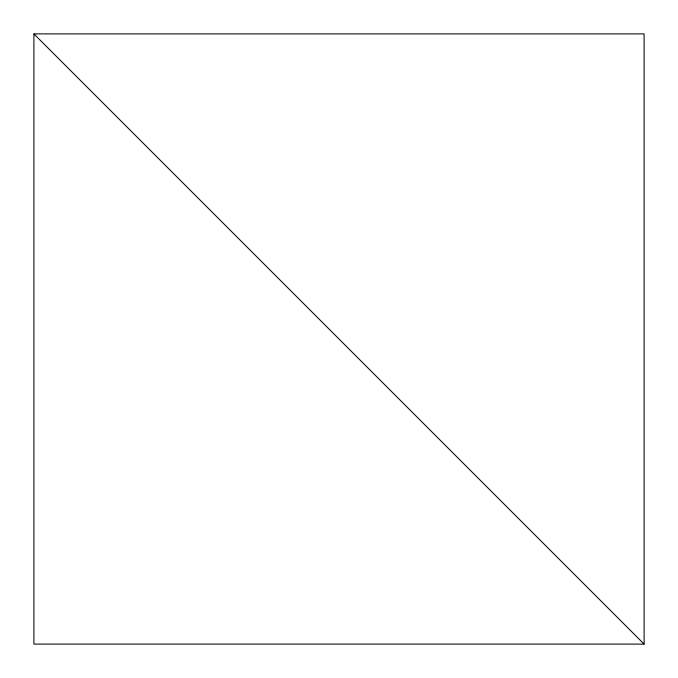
<?xml version="1.0" encoding="UTF-8"?>
<svg xmlns="http://www.w3.org/2000/svg" width="678" height="678" viewBox="0 0 678 678"><rect width="100%" height="100%" fill="white"/><g stroke="black" fill="none" stroke-linecap="round" stroke-linejoin="round"><path stroke-width="1.02" d="M33.9 33.9L644.1 33.9L644.1 644.1L33.9 644.1L33.9 33.9L644.1 644.1"/></g></svg>
